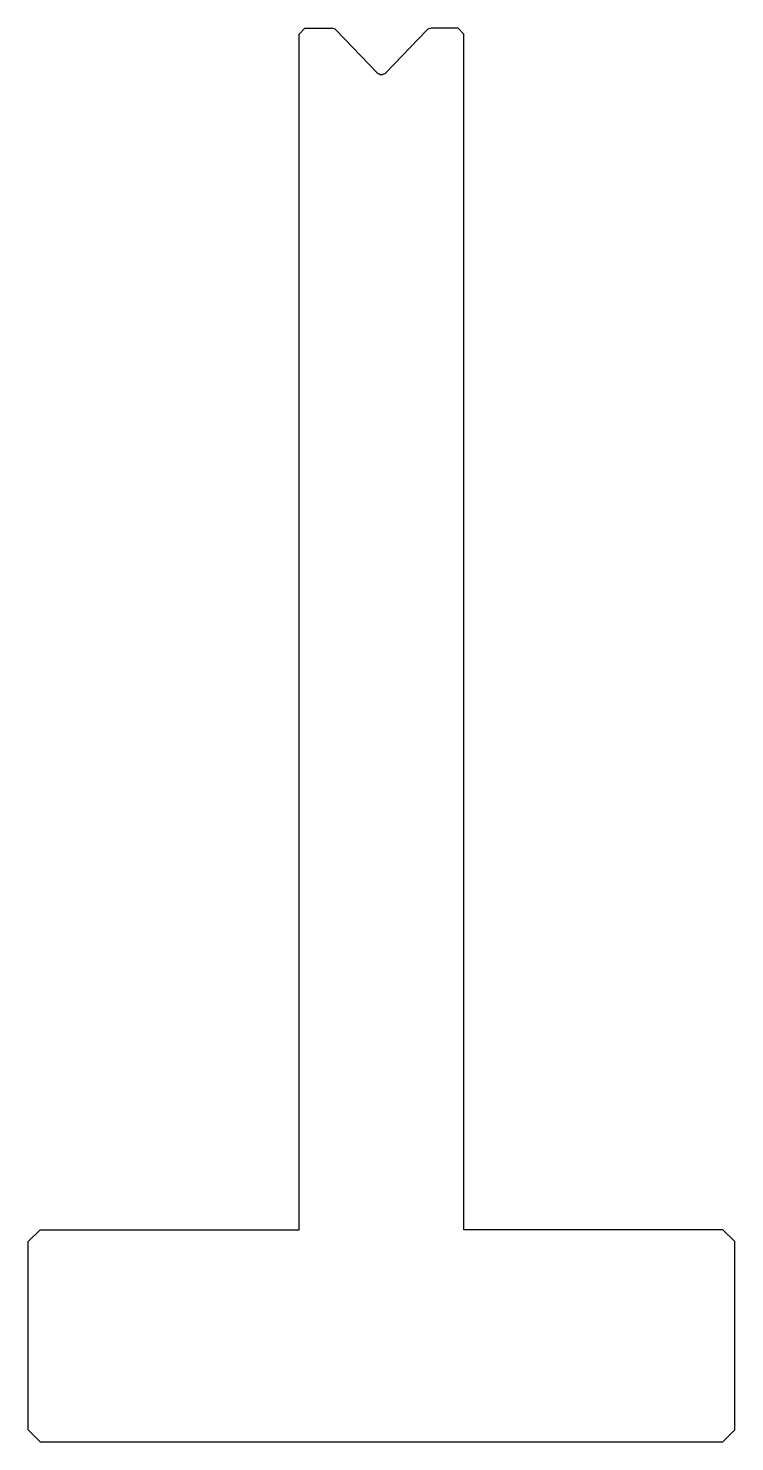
# Model space of a CAD drawing. Extents: x 36 to 96, y 14 to 134.
import ezdxf

# ---------------------------------------------------------------- set-up
doc = ezdxf.new("R2010")
doc.units = 0
doc.header["$LTSCALE"] = 25.4
doc.layers.add('PREDEFINITO', color=7, linetype='CONTINUOUS')

msp = doc.modelspace()

# ---------------------------------------------------------------- linework, layer by layer
at = {"layer": 'PREDEFINITO', "color": 7, "linetype": 'CONTINUOUS'}
for p, q in [((58.71, 133.65), (59.21, 134.15)), ((58.71, 32.15), (58.71, 133.65)), ((59.21, 134.15), (61.5, 134.15)), ((61.86, 134), (65.35, 130.38)), ((69.56, 134), (66.07, 130.38)), ((72.21, 134.15), (69.92, 134.15)), ((72.21, 134.15), (72.71, 133.65)), ((72.71, 32.15), (72.71, 133.65)), ((36.71, 32.15), (35.71, 31.15)), ((36.71, 32.15), (58.71, 32.15)), ((94.71, 32.15), (72.71, 32.15)), ((95.71, 31.15), (94.71, 32.15)), ((35.71, 15.15), (35.71, 31.15)), ((95.71, 15.15), (95.71, 31.15)), ((35.71, 15.15), (36.71, 14.15)), ((94.71, 14.15), (95.71, 15.15)), ((36.71, 14.15), (94.71, 14.15))]:
    msp.add_line(p, q, dxfattribs=at)
for centre, start, end in [((61.5, 133.65), 44, 90), ((69.92, 133.65), 90, 136), ((65.71, 130.73), 224, 316)]:
    msp.add_arc(centre, 0.5, start, end, dxfattribs=at)

doc.saveas('drawing.dxf')
